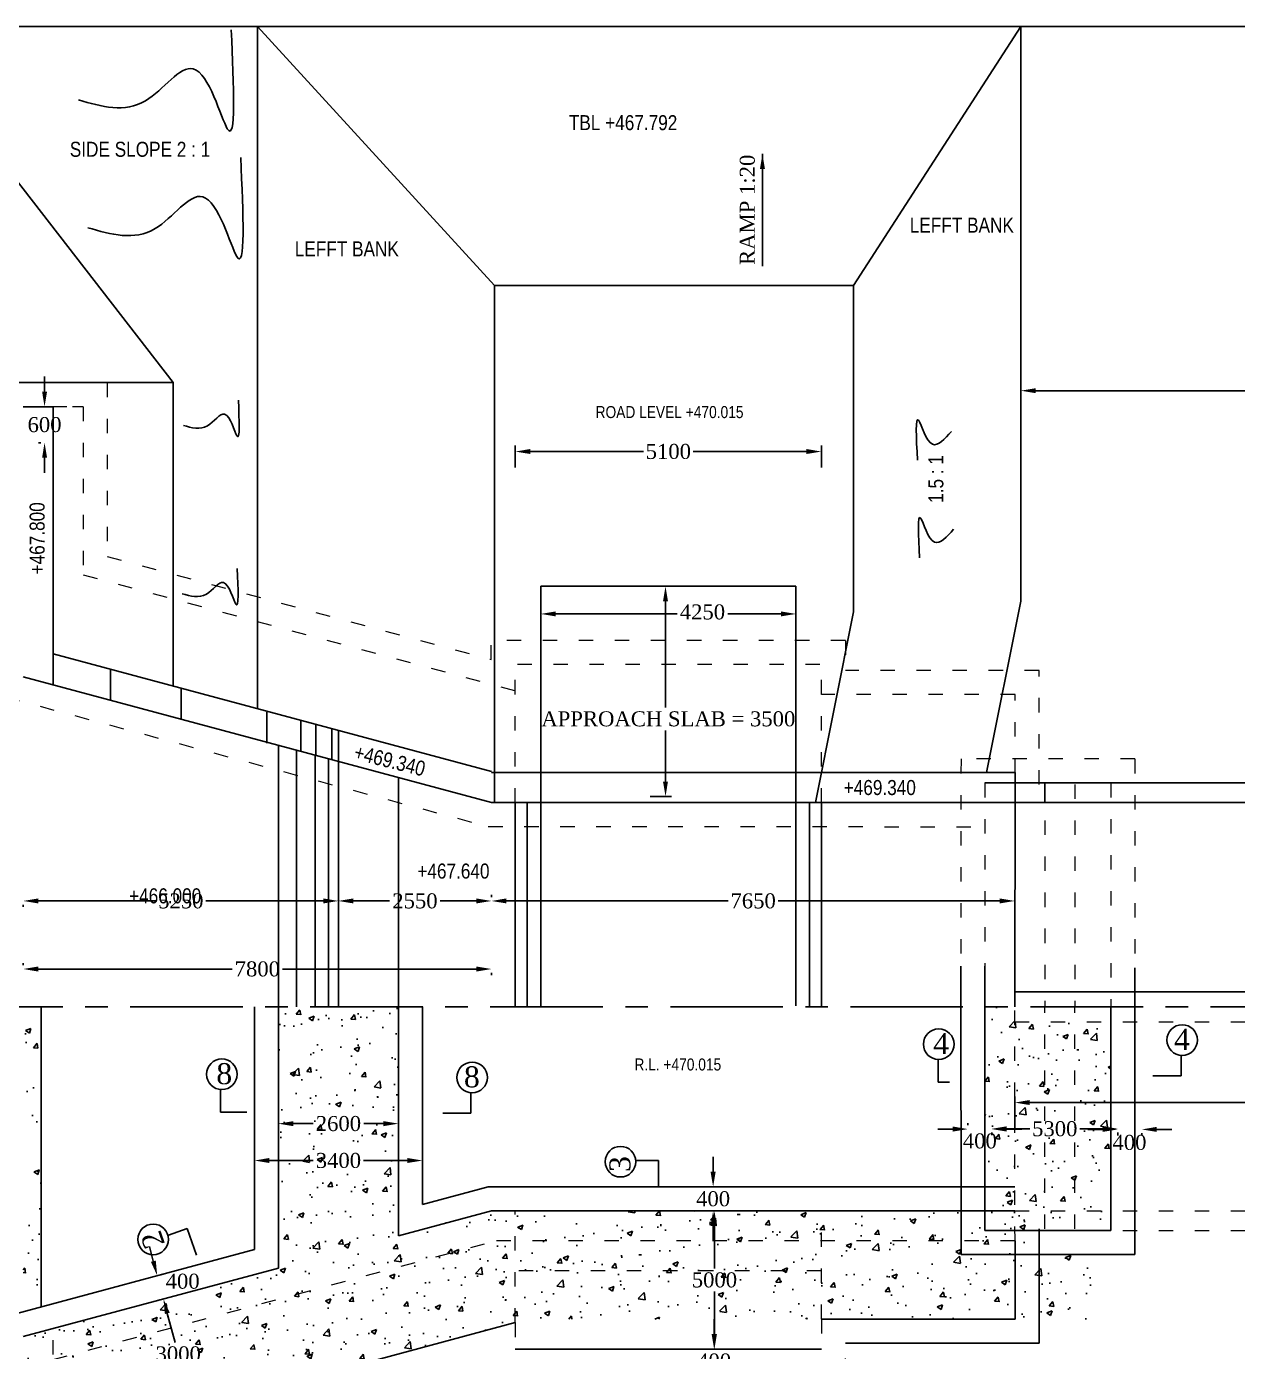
# Model space of a CAD drawing. Header units: millimetres. Extents: x 80 to 6605, y 46 to 2491.
# Drawn here: x 5582.8 to 5784.6, y 890.6 to 1111.2 of the extents above; entities that cross this region are included whole.
import ezdxf
from ezdxf.enums import TextEntityAlignment as Align

# ---------------------------------------------------------------- set-up
doc = ezdxf.new("R2010")
doc.units = ezdxf.units.MM
doc.linetypes.add('ACAD_ISO03W100', pattern=[30, 12, -18])
doc.linetypes.add('CENTER', pattern=[2, 1.25, -0.25, 0.25, -0.25])
doc.layers.add('TEXT_GENERAL', color=4, linetype='Continuous')
doc.styles.add('ABADI', font='')
doc.styles.add('ARIAL NARROW', font='ARIALN.TTF')
doc.styles.get("Standard").update_dxf_attribs({"font": 'times.ttf', "height": 2.5})
doc.styles.add('TNR_2.5', font='times.ttf', dxfattribs={"height": 2.5})
doc.styles.get('ABADI').set_extended_font_data('Abadi MT Condensed Light')
doc.dimstyles.new('ISO-25', dxfattribs={"dimtxt": 2.5, "dimasz": 2.5, "dimexe": 1.25, "dimexo": 0.625, "dimtad": 1, "dimlfac": 25, "dimtxsty": 'Standard', "dimcen": 2.5, "dimadec": 0, "dimazin": 0, "dimtfac": 1, "dimtmove": 0, "dimatfit": 3, "dimfxl": 1, "dimarcsym": 0})
doc.dimstyles.get("Standard").update_dxf_attribs({"dimtxt": 0.18, "dimasz": 0.18, "dimexe": 0.18, "dimexo": 0.0625, "dimgap": 0.09, "dimtad": 0, "dimtih": 1, "dimtoh": 1, "dimdec": 4, "dimzin": 0, "dimdsep": 46, "dimtxsty": 'Standard', "dimcen": 0.09, "dimadec": 0, "dimazin": 0, "dimtfac": 1, "dimtdec": 4, "dimtofl": 0, "dimtmove": 0, "dimatfit": 3, "dimfxl": 1, "dimtolj": 1, "dimtzin": 0, "dimarcsym": 0})
doc.dimstyles.new('STYLE_ESH', dxfattribs={"dimtxt": 2.5, "dimasz": 2.5, "dimexe": 1, "dimexo": 0.625, "dimtad": 0, "dimtih": 1, "dimtoh": 1, "dimdec": 0, "dimlfac": 100, "dimzin": 9, "dimdsep": 46, "dimtxsty": 'TNR_2.5', "dimcen": 2.5, "dimadec": 0, "dimazin": 2, "dimtfac": 1, "dimtdec": 0, "dimtofl": 0, "dimtmove": 2, "dimatfit": 3, "dimfxl": 1, "dimarcsym": 0})

# ---------------------------------------------------------------- blocks, each defined once
blk = doc.blocks.new('*D104')
at = {"color": 0, "lineweight": -2, "transparency": 16777216}
for p, q in [((5748.48, 1046.36), (5748.48, 1051.58)), ((5750.98, 1050.58), (5786.35, 1050.58)), ((5829.98, 1050.58), (5794.62, 1050.58)), ((5832.48, 1046.36), (5832.48, 1051.58))]:
    blk.add_line(p, q, dxfattribs=at)
at = {"color": 0, "transparency": 16777216}
for points in [[(5750.98, 1051), (5750.98, 1050.17), (5748.48, 1050.58)], [(5829.98, 1051), (5829.98, 1050.17), (5832.48, 1050.58)]]:
    blk.add_solid(points, dxfattribs=at)
at = {"layer": 'Defpoints', "color": 0, "transparency": 16777216}
for p in [(5748.48, 1050.58), (5748.48, 1045.73), (5832.48, 1045.73)]:
    blk.add_point(p, dxfattribs=at)
at = {"color": 0, "transparency": 16777216, "insert": (5790.48, 1050.58), "char_height": 2.5, "attachment_point": 5, "style": 'TNR_2.5'}
blk.add_mtext('8400', dxfattribs=at)
blk = doc.blocks.new('*D107')
at = {"color": 0, "lineweight": -2, "transparency": 16777216}
for p, q in [((5585.83, 1050.42), (5585.83, 1052.92)), ((5585.21, 1047.92), (5584.83, 1047.92)), ((5585.21, 1041.92), (5584.83, 1041.92)), ((5585.83, 1039.42), (5585.83, 1036.92))]:
    blk.add_line(p, q, dxfattribs=at)
at = {"color": 0, "transparency": 16777216}
for points in [[(5585.42, 1050.42), (5586.25, 1050.42), (5585.83, 1047.92)], [(5585.42, 1039.42), (5586.25, 1039.42), (5585.83, 1041.92)]]:
    blk.add_solid(points, dxfattribs=at)
at = {"layer": 'Defpoints', "color": 0, "transparency": 16777216}
for p in [(5585.83, 1047.92), (5585.83, 1041.92), (5585.83, 1041.92)]:
    blk.add_point(p, dxfattribs=at)
at = {"color": 0, "transparency": 16777216, "insert": (5585.83, 1044.92), "char_height": 2.5, "attachment_point": 5, "style": 'TNR_2.5'}
blk.add_mtext('600', dxfattribs=at)
blk = doc.blocks.new('*D163')
at = {"color": 0, "lineweight": -2, "transparency": 16777216}
for p, q in [((5660.29, 966.25), (5660.29, 966.62)), ((5747.48, 966.25), (5747.48, 966.62)), ((5662.79, 965.62), (5699.7, 965.62)), ((5744.98, 965.62), (5708.07, 965.62))]:
    blk.add_line(p, q, dxfattribs=at)
at = {"color": 0, "transparency": 16777216}
for points in [[(5662.79, 966.04), (5662.79, 965.21), (5660.29, 965.62)], [(5744.98, 966.04), (5744.98, 965.21), (5747.48, 965.62)]]:
    blk.add_solid(points, dxfattribs=at)
at = {"layer": 'Defpoints', "color": 0, "transparency": 16777216}
for p in [(5660.29, 965.62), (5747.48, 965.62), (5747.48, 965.62)]:
    blk.add_point(p, dxfattribs=at)
at = {"color": 0, "transparency": 16777216, "insert": (5703.89, 965.62), "char_height": 2.5, "attachment_point": 5, "style": 'TNR_2.5'}
blk.add_mtext('7650', dxfattribs=at)
blk = doc.blocks.new('*D164')
at = {"color": 0, "lineweight": -2, "transparency": 16777216}
for p, q in [((5747.48, 927.84), (5747.48, 933.05)), ((5749.98, 932.05), (5841.03, 932.05)), ((5879.98, 932.05), (5850.94, 932.05)), ((5882.48, 927.84), (5882.48, 933.05))]:
    blk.add_line(p, q, dxfattribs=at)
at = {"color": 0, "transparency": 16777216}
for points in [[(5749.98, 932.47), (5749.98, 931.64), (5747.48, 932.05)], [(5879.98, 932.47), (5879.98, 931.64), (5882.48, 932.05)]]:
    blk.add_solid(points, dxfattribs=at)
at = {"layer": 'Defpoints', "color": 0, "transparency": 16777216}
for p in [(5882.48, 932.05), (5747.48, 927.22), (5882.48, 927.22)]:
    blk.add_point(p, dxfattribs=at)
at = {"color": 0, "transparency": 16777216, "insert": (5845.98, 932.54), "char_height": 2.5, "attachment_point": 5, "style": 'TNR_2.5'}
blk.add_mtext('13500', dxfattribs=at)
blk = doc.blocks.new('*D167')
at = {"color": 0, "lineweight": -2, "transparency": 16777216}
for p, q in [((5762.13, 927.58), (5759.63, 927.58)), ((5764.63, 926.96), (5764.63, 926.58)), ((5768.63, 926.96), (5768.63, 926.58)), ((5771.13, 927.58), (5773.63, 927.58))]:
    blk.add_line(p, q, dxfattribs=at)
at = {"color": 0, "transparency": 16777216}
for points in [[(5762.13, 928), (5762.13, 927.17), (5764.63, 927.58)], [(5771.13, 928), (5771.13, 927.17), (5768.63, 927.58)]]:
    blk.add_solid(points, dxfattribs=at)
at = {"layer": 'Defpoints', "color": 0, "transparency": 16777216}
for p in [(5764.63, 927.58), (5768.63, 927.58), (5768.63, 927.58)]:
    blk.add_point(p, dxfattribs=at)
at = {"color": 0, "transparency": 16777216, "insert": (5766.59, 925.4), "char_height": 2.5, "attachment_point": 5, "style": 'TNR_2.5'}
blk.add_mtext('400', dxfattribs=at)
blk = doc.blocks.new('*D179')
at = {"color": 0, "lineweight": -2, "transparency": 16777216}
for p, q in [((5743.65, 927.05), (5743.65, 926.68)), ((5746.15, 927.68), (5749.98, 927.68)), ((5762.13, 927.69), (5758.3, 927.69)), ((5764.64, 927.07), (5764.64, 926.69))]:
    blk.add_line(p, q, dxfattribs=at)
at = {"color": 0, "transparency": 16777216}
for points in [[(5746.15, 928.1), (5746.15, 927.26), (5743.65, 927.68)], [(5762.13, 928.11), (5762.14, 927.27), (5764.63, 927.69)]]:
    blk.add_solid(points, dxfattribs=at)
at = {"layer": 'Defpoints', "color": 0, "transparency": 16777216}
for p in [(5743.65, 927.68), (5743.65, 927.68), (5764.63, 927.69)]:
    blk.add_point(p, dxfattribs=at)
at = {"color": 0, "transparency": 16777216, "insert": (5754.14, 927.68), "char_height": 2.5, "attachment_point": 5, "style": 'TNR_2.5'}
blk.add_mtext('5300', dxfattribs=at)
blk = doc.blocks.new('*D180')
at = {"color": 0, "lineweight": -2, "transparency": 16777216}
for p, q in [((5737.15, 927.64), (5734.65, 927.64)), ((5739.65, 928.27), (5739.65, 928.64)), ((5743.65, 927.02), (5743.65, 926.64)), ((5746.15, 927.64), (5748.65, 927.64))]:
    blk.add_line(p, q, dxfattribs=at)
at = {"color": 0, "transparency": 16777216}
for points in [[(5737.15, 928.06), (5737.15, 927.22), (5739.65, 927.64)], [(5746.15, 928.06), (5746.15, 927.22), (5743.65, 927.64)]]:
    blk.add_solid(points, dxfattribs=at)
at = {"layer": 'Defpoints', "color": 0, "transparency": 16777216}
for p in [(5739.65, 927.64), (5739.65, 927.64), (5743.65, 927.64)]:
    blk.add_point(p, dxfattribs=at)
at = {"color": 0, "transparency": 16777216, "insert": (5741.66, 925.65), "char_height": 2.5, "attachment_point": 5, "style": 'TNR_2.5'}
blk.add_mtext('400', dxfattribs=at)
blk = doc.blocks.new('*D208')
at = {"color": 0, "lineweight": -2, "transparency": 16777216}
for p, q in [((5634.79, 966.25), (5634.79, 966.62)), ((5660.29, 966.25), (5660.29, 966.62)), ((5637.29, 965.62), (5643.32, 965.62)), ((5657.79, 965.62), (5651.75, 965.62))]:
    blk.add_line(p, q, dxfattribs=at)
at = {"color": 0, "transparency": 16777216}
for points in [[(5637.29, 966.04), (5637.29, 965.21), (5634.79, 965.62)], [(5657.79, 966.04), (5657.79, 965.21), (5660.29, 965.62)]]:
    blk.add_solid(points, dxfattribs=at)
at = {"layer": 'Defpoints', "color": 0, "transparency": 16777216}
for p in [(5634.79, 965.62), (5634.79, 965.62), (5660.29, 965.62)]:
    blk.add_point(p, dxfattribs=at)
at = {"color": 0, "transparency": 16777216, "insert": (5647.54, 965.62), "char_height": 2.5, "attachment_point": 5, "style": 'TNR_2.5'}
blk.add_mtext('2550', dxfattribs=at)
blk = doc.blocks.new('*D209')
at = {"color": 0, "lineweight": -2, "transparency": 16777216}
for p, q in [((5582.28, 965), (5582.28, 964.62)), ((5584.78, 965.62), (5604.37, 965.62)), ((5632.29, 965.62), (5612.7, 965.62)), ((5634.79, 965), (5634.79, 964.62))]:
    blk.add_line(p, q, dxfattribs=at)
at = {"color": 0, "transparency": 16777216}
for points in [[(5584.78, 966.04), (5584.78, 965.21), (5582.28, 965.62)], [(5632.29, 966.04), (5632.29, 965.21), (5634.79, 965.62)]]:
    blk.add_solid(points, dxfattribs=at)
at = {"layer": 'Defpoints', "color": 0, "transparency": 16777216}
for p in [(5582.28, 965.62), (5582.28, 965.62), (5634.79, 965.62)]:
    blk.add_point(p, dxfattribs=at)
at = {"color": 0, "transparency": 16777216, "insert": (5608.53, 965.62), "char_height": 2.5, "attachment_point": 5, "style": 'TNR_2.5'}
blk.add_mtext('5250', dxfattribs=at)
blk = doc.blocks.new('*D217')
at = {"color": 0, "lineweight": -2, "transparency": 16777216}
for p, q in [((5644.79, 929.17), (5644.79, 929.54)), ((5624.79, 927.92), (5624.79, 927.54)), ((5627.29, 928.54), (5630.57, 928.54)), ((5642.29, 928.54), (5639, 928.54))]:
    blk.add_line(p, q, dxfattribs=at)
at = {"color": 0, "transparency": 16777216}
for points in [[(5627.29, 928.96), (5627.29, 928.12), (5624.79, 928.54)], [(5642.29, 928.96), (5642.29, 928.12), (5644.79, 928.54)]]:
    blk.add_solid(points, dxfattribs=at)
at = {"layer": 'Defpoints', "color": 0, "transparency": 16777216}
for p in [(5624.79, 928.54), (5644.79, 928.54), (5644.79, 928.54)]:
    blk.add_point(p, dxfattribs=at)
at = {"color": 0, "transparency": 16777216, "insert": (5634.79, 928.54), "char_height": 2.5, "attachment_point": 5, "style": 'TNR_2.5'}
blk.add_mtext('2600', dxfattribs=at)
blk = doc.blocks.new('*D218')
at = {"color": 0, "lineweight": -2, "transparency": 16777216}
for p, q in [((5620.79, 921.22), (5620.79, 923.4)), ((5623.29, 922.4), (5630.61, 922.4)), ((5646.29, 922.4), (5638.96, 922.4)), ((5648.79, 921.22), (5648.79, 923.4))]:
    blk.add_line(p, q, dxfattribs=at)
at = {"color": 0, "transparency": 16777216}
for points in [[(5623.29, 922.82), (5623.29, 921.99), (5620.79, 922.4)], [(5646.29, 922.82), (5646.29, 921.99), (5648.79, 922.4)]]:
    blk.add_solid(points, dxfattribs=at)
at = {"layer": 'Defpoints', "color": 0, "transparency": 16777216}
for p in [(5648.79, 922.4), (5620.79, 920.59), (5648.79, 920.59)]:
    blk.add_point(p, dxfattribs=at)
at = {"color": 0, "transparency": 16777216, "insert": (5634.79, 922.4), "char_height": 2.5, "attachment_point": 5, "style": 'TNR_2.5'}
blk.add_mtext('3400', dxfattribs=at)
blk = doc.blocks.new('*D219')
at = {"layer": 'Defpoints', "color": 0, "transparency": 16777216}
for p in [(5582.28, 954.29), (5582.28, 954.29), (5660.29, 954.29)]:
    blk.add_point(p, dxfattribs=at)
at = {"layer": 'TEXT_GENERAL', "color": 0, "lineweight": -2, "transparency": 16777216}
for p, q in [((5582.28, 954.91), (5582.28, 955.29)), ((5584.78, 954.29), (5617.1, 954.29)), ((5657.79, 954.29), (5625.47, 954.29)), ((5660.29, 953.66), (5660.29, 953.29))]:
    blk.add_line(p, q, dxfattribs=at)
at = {"layer": 'TEXT_GENERAL', "color": 0, "transparency": 16777216}
for points in [[(5584.78, 954.7), (5584.78, 953.87), (5582.28, 954.29)], [(5657.79, 954.7), (5657.79, 953.87), (5660.29, 954.29)]]:
    blk.add_solid(points, dxfattribs=at)
at = {"layer": 'TEXT_GENERAL', "color": 0, "lineweight": 5, "transparency": 16777216, "insert": (5621.28, 954.29), "char_height": 2.5, "attachment_point": 5, "style": 'TNR_2.5'}
blk.add_mtext('7800', dxfattribs=at)
blk = doc.blocks.new('*D221')
at = {"color": 0, "lineweight": -2, "transparency": 16777216}
for p, q in [((5603.95, 905.64), (5603.31, 908.06)), ((5605.2, 903.39), (5605.57, 903.49)), ((5606.24, 899.53), (5606.6, 899.62)), ((5606.28, 896.95), (5606.93, 894.53))]:
    blk.add_line(p, q, dxfattribs=at)
at = {"color": 0, "transparency": 16777216}
for points in [[(5604.36, 905.75), (5603.55, 905.53), (5604.6, 903.23)], [(5606.69, 897.06), (5605.88, 896.84), (5605.64, 899.36)]]:
    blk.add_solid(points, dxfattribs=at)
at = {"layer": 'Defpoints', "color": 0, "transparency": 16777216}
for p in [(5604.6, 903.23), (5605.64, 899.36), (5605.64, 899.36)]:
    blk.add_point(p, dxfattribs=at)
at = {"color": 0, "transparency": 16777216, "insert": (5608.84, 902.29), "char_height": 2.5, "attachment_point": 5, "style": 'TNR_2.5'}
blk.add_mtext('400', dxfattribs=at)
blk = doc.blocks.new('*D222')
at = {"color": 0, "lineweight": -2, "transparency": 16777216}
for p, q in [((5605.03, 899.2), (5604.67, 899.11)), ((5606.28, 896.95), (5607.59, 892.08)), ((5609.91, 883.43), (5608.6, 888.29)), ((5611.16, 881.17), (5611.52, 881.27))]:
    blk.add_line(p, q, dxfattribs=at)
at = {"color": 0, "transparency": 16777216}
for points in [[(5606.69, 897.06), (5605.88, 896.84), (5605.64, 899.36)], [(5610.31, 883.53), (5609.51, 883.32), (5610.55, 881.01)]]:
    blk.add_solid(points, dxfattribs=at)
at = {"layer": 'Defpoints', "color": 0, "transparency": 16777216}
for p in [(5605.64, 899.36), (5610.55, 881.01), (5610.55, 881.01)]:
    blk.add_point(p, dxfattribs=at)
at = {"color": 0, "transparency": 16777216, "insert": (5608.1, 890.19), "char_height": 2.5, "attachment_point": 5, "style": 'TNR_2.5'}
blk.add_mtext('3000', dxfattribs=at)
blk = doc.blocks.new('*D224')
at = {"color": 0, "lineweight": -2, "transparency": 16777216}
for p, q in [((5697.22, 920.52), (5697.22, 923.02)), ((5696.6, 918.02), (5696.22, 918.02)), ((5696.6, 914.01), (5696.22, 914.01)), ((5697.22, 911.51), (5697.22, 909.01))]:
    blk.add_line(p, q, dxfattribs=at)
at = {"color": 0, "transparency": 16777216}
for points in [[(5696.8, 920.52), (5697.64, 920.52), (5697.22, 918.02)], [(5696.8, 911.51), (5697.64, 911.51), (5697.22, 914.01)]]:
    blk.add_solid(points, dxfattribs=at)
at = {"layer": 'Defpoints', "color": 0, "transparency": 16777216}
for p in [(5697.22, 918.02), (5697.22, 914.01), (5697.22, 914.01)]:
    blk.add_point(p, dxfattribs=at)
at = {"color": 0, "transparency": 16777216, "insert": (5697.22, 916.02), "char_height": 2.5, "attachment_point": 5, "style": 'TNR_2.5'}
blk.add_mtext('400', dxfattribs=at)
blk = doc.blocks.new('*D225')
at = {"color": 0, "lineweight": -2, "transparency": 16777216}
for p, q in [((5697.85, 914.01), (5698.44, 914.01)), ((5697.44, 911.51), (5697.44, 904.41)), ((5697.44, 893.51), (5697.44, 900.62)), ((5697.9, 891.01), (5698.44, 891.01))]:
    blk.add_line(p, q, dxfattribs=at)
at = {"color": 0, "transparency": 16777216}
for points in [[(5697.02, 911.51), (5697.86, 911.51), (5697.44, 914.01)], [(5697.02, 893.51), (5697.86, 893.51), (5697.44, 891.01)]]:
    blk.add_solid(points, dxfattribs=at)
at = {"layer": 'Defpoints', "color": 0, "transparency": 16777216}
for p in [(5697.22, 914.01), (5697.27, 891.01), (5697.44, 891.01)]:
    blk.add_point(p, dxfattribs=at)
at = {"color": 0, "transparency": 16777216, "insert": (5697.44, 902.51), "char_height": 2.5, "attachment_point": 5, "style": 'TNR_2.5'}
blk.add_mtext('5000', dxfattribs=at)
blk = doc.blocks.new('*D226')
at = {"color": 0, "lineweight": -2, "transparency": 16777216}
for p, q in [((5697.39, 893.51), (5697.39, 896.01)), ((5696.81, 891.01), (5696.39, 891.01)), ((5696.81, 887.01), (5696.39, 887.01)), ((5697.39, 884.51), (5697.39, 882.01))]:
    blk.add_line(p, q, dxfattribs=at)
at = {"color": 0, "transparency": 16777216}
for points in [[(5696.97, 893.51), (5697.8, 893.51), (5697.39, 891.01)], [(5696.97, 884.51), (5697.8, 884.51), (5697.39, 887.01)]]:
    blk.add_solid(points, dxfattribs=at)
at = {"layer": 'Defpoints', "color": 0, "transparency": 16777216}
for p in [(5697.44, 891.01), (5697.39, 887.01), (5697.44, 887.01)]:
    blk.add_point(p, dxfattribs=at)
at = {"color": 0, "transparency": 16777216, "insert": (5697.39, 889.01), "char_height": 2.5, "attachment_point": 5, "style": 'TNR_2.5'}
blk.add_mtext('400', dxfattribs=at)
blk = doc.blocks.new('*D243')
at = {"color": 0, "lineweight": -2, "transparency": 16777216}
for p, q in [((5686.75, 1018.01), (5690.29, 1018.01)), ((5689.29, 1015.51), (5689.29, 997.83)), ((5689.29, 985.51), (5689.29, 994.02)), ((5686.75, 983.01), (5690.29, 983.01))]:
    blk.add_line(p, q, dxfattribs=at)
at = {"color": 0, "transparency": 16777216}
for points in [[(5688.87, 1015.51), (5689.7, 1015.51), (5689.29, 1018.01)], [(5688.87, 985.51), (5689.7, 985.51), (5689.29, 983.01)]]:
    blk.add_solid(points, dxfattribs=at)
at = {"layer": 'Defpoints', "color": 0, "transparency": 16777216}
for p in [(5686.12, 1018.01), (5689.29, 1018.01), (5686.12, 983.01)]:
    blk.add_point(p, dxfattribs=at)
at = {"color": 0, "transparency": 16777216, "insert": (5689.76, 995.93), "char_height": 2.5, "attachment_point": 5, "style": 'TNR_2.5'}
blk.add_mtext('APPROACH SLAB = 3500', dxfattribs=at)
blk = doc.blocks.new('*D244')
at = {"color": 0, "lineweight": -2, "transparency": 16777216}
for p, q in [((5668.51, 1009.04), (5668.51, 1014.41)), ((5671.01, 1013.41), (5691.22, 1013.41)), ((5708.51, 1013.41), (5699.66, 1013.41)), ((5711.01, 1009.04), (5711.01, 1014.41))]:
    blk.add_line(p, q, dxfattribs=at)
at = {"color": 0, "transparency": 16777216}
for points in [[(5671.01, 1013.83), (5671.01, 1013), (5668.51, 1013.41)], [(5708.51, 1013.83), (5708.51, 1013), (5711.01, 1013.41)]]:
    blk.add_solid(points, dxfattribs=at)
at = {"layer": 'Defpoints', "color": 0, "transparency": 16777216}
for p in [(5711.01, 1013.41), (5668.51, 1008.41), (5711.01, 1008.41)]:
    blk.add_point(p, dxfattribs=at)
at = {"color": 0, "transparency": 16777216, "insert": (5695.44, 1013.73), "char_height": 2.5, "attachment_point": 5, "style": 'TNR_2.5'}
blk.add_mtext('4250', dxfattribs=at)
blk = doc.blocks.new('*D249')
at = {"color": 0, "lineweight": -2, "transparency": 16777216}
for p, q in [((5664.26, 1037.79), (5664.26, 1041.45)), ((5715.26, 1037.79), (5715.26, 1041.45)), ((5666.76, 1040.45), (5685.6, 1040.45)), ((5712.76, 1040.45), (5693.92, 1040.45))]:
    blk.add_line(p, q, dxfattribs=at)
at = {"color": 0, "transparency": 16777216}
for points in [[(5666.76, 1040.87), (5666.76, 1040.04), (5664.26, 1040.45)], [(5712.76, 1040.87), (5712.76, 1040.04), (5715.26, 1040.45)]]:
    blk.add_solid(points, dxfattribs=at)
at = {"layer": 'Defpoints', "color": 0, "transparency": 16777216}
for p in [(5715.26, 1040.45), (5664.26, 1037.16), (5715.26, 1037.16)]:
    blk.add_point(p, dxfattribs=at)
at = {"color": 0, "transparency": 16777216, "insert": (5689.76, 1040.45), "char_height": 2.5, "attachment_point": 5, "style": 'TNR_2.5'}
blk.add_mtext('5100', dxfattribs=at)

msp = doc.modelspace()

# ---------------------------------------------------------------- hatches: boundary and pattern name
h = msp.add_hatch()
h.set_pattern_fill('AR-CONC', color=0, scale=0.05, style=0)
h.set_pattern_definition([(50, (12.801, 0.0005), (9.109233, -0.796954), [0.9525, -10.4775]), (355, (12.801, 0.0005), (-1.762141, 9.552832), [0.762, -8.382]), (100.451, (13.56, -0.066), (7.347125, 8.755834), [0.8095, -8.9045]), (46.1842, (12.801, 2.54), (13.553952, -2.102116), [1.42875, -15.71625]), (96.6356, (13.93, 2.365), (11.870212, 12.371278), [1.21425, -13.35675]), (351.184, (12.801, 2.54), (11.87023, 12.371256), [1.143, -12.573]), (21, (14.071, 1.9055), (7.580744, -5.113276), [0.9525, -10.4775]), (326, (14.071, 1.9055), (3.090101, 9.209398), [0.762, -8.382]), (71.4514, (14.703, 1.479), (10.670825, 4.096143), [0.8095, -8.9045]), (37.5, (12.801, 0.0005), (0.1544302, 4.227752), [0, -8.2804, 0, -8.509, 0, -8.41375]), (7.5, (12.801, 0.0005), (3.340983, 5.0090287), [0, -4.8514, 0, -8.0899, 0, -3.20675]), (327.5, (9.969, 0.0005), (6.7795298, -0.2864372), [0, -3.175, 0, -9.906, 0, -13.1445]), (317.5, (8.699, 0.0005), (7.406459, 1.2713246), [0, -4.1275, 0, -6.5786, 0, -9.3345])])
h.paths.add_polyline_path([(5666.51864, 896.01264), (5760.31978, 896.01264), (5760.31978, 906.76264), (5751.32145, 906.76264), (5751.31605, 914.01264), (5660.28564, 914.01264), (5587.28305, 894.44493), (5587.28305, 848.10473), (5592.28305, 848.10473), (5592.28305, 876.11444)])
h.paths.add_polyline_path([(5587.28305, 894.44493), (5582.28305, 893.10473), (5582.28305, 848.10473), (5587.28305, 848.10473)])
h.paths.add_polyline_path([(5644.78564, 913.9992), (5644.78564, 948.01264), (5624.78564, 948.01264), (5624.78564, 908.63837)])
h.paths.add_polyline_path([(5644.78564, 909.858), (5644.78564, 913.9992), (5624.78564, 908.63837), (5624.78564, 904.49717)], flags=17)
h.paths.add_polyline_path([(5582.28305, 897.24593), (5585.28305, 898.05005), (5585.28305, 948.01264), (5582.28305, 948.01264)])
h.paths.add_polyline_path([(5583.24872, 857.82725), (5591.31739, 857.82725), (5591.31739, 854.03399), (5583.24872, 854.03399)], flags=9)
h.paths.add_polyline_path([(5604.06102, 892.08837), (5612.12969, 892.08837), (5612.12969, 888.2879), (5604.06102, 888.2879)], flags=24)
h.paths.add_polyline_path([(5693.18707, 906.91287), (5701.25575, 906.91287), (5701.25575, 903.1124), (5693.18707, 903.1124)], flags=24)
h.paths.add_polyline_path([(5630.57467, 930.4381), (5638.99662, 930.4381), (5638.99662, 926.64484), (5630.57467, 926.64484)], flags=24)
h.paths.add_polyline_path([(5630.57467, 924.30118), (5638.99662, 924.30118), (5638.99662, 920.50792), (5630.57467, 920.50792)], flags=24)
h = msp.add_hatch()
h.set_pattern_fill('AR-CONC', color=0, scale=0.05, style=0)
h.set_pattern_definition([(50, (0, 0), (9.109233, -0.796954), [0.9525, -10.4775]), (355, (0, 0), (-1.762141, 9.552832), [0.762, -8.382]), (100.451, (0.759, -0.066), (7.347125, 8.755834), [0.8095, -8.9045]), (46.1842, (0, 2.54), (13.553952, -2.102116), [1.42875, -15.71625]), (96.6356, (1.13, 2.365), (11.870212, 12.371278), [1.21425, -13.35675]), (351.184, (0, 2.54), (11.87023, 12.371256), [1.143, -12.573]), (21, (1.27, 1.905), (7.580744, -5.113276), [0.9525, -10.4775]), (326, (1.27, 1.905), (3.090101, 9.209398), [0.762, -8.382]), (71.4514, (1.902, 1.479), (10.670825, 4.096143), [0.8095, -8.9045]), (37.5, (0, 0), (0.1544302, 4.227752), [0, -8.2804, 0, -8.509, 0, -8.41375]), (7.5, (0, 0), (3.340983, 5.0090287), [0, -4.8514, 0, -8.0899, 0, -3.20675]), (327.5, (-2.832, 0), (6.7795298, -0.2864372), [0, -3.175, 0, -9.906, 0, -13.1445]), (317.5, (-4.102, 0), (7.406459, 1.2713246), [0, -4.1275, 0, -6.5786, 0, -9.3345])])
h.paths.add_polyline_path([(5752.48459, 914.01216), (5757.48459, 914.01216), (5757.48459, 945.51216), (5752.48459, 945.51216)])
h.paths.add_polyline_path([(5747.51499, 914.01216), (5752.48459, 914.01216), (5752.48459, 945.51216), (5747.49149, 945.51216)])
h.paths.add_polyline_path([(5757.48459, 914.01216), (5763.48459, 914.01216), (5763.48459, 945.51216), (5757.48459, 945.51216)])
h.paths.add_polyline_path([(5747.48962, 948.01233), (5742.48962, 948.01233), (5742.51198, 918.04145), (5747.51198, 918.0432)])
h.paths.add_polyline_path([(5763.48459, 910.76216), (5763.48459, 914.01216), (5747.51499, 914.01216), (5747.51741, 910.76216)])
h.paths.add_polyline_path([(5747.51741, 910.76216), (5747.51499, 914.01216), (5742.51499, 914.01219), (5742.51741, 910.76216)])
h.paths.add_polyline_path([(5747.51499, 914.01216), (5747.51198, 918.0432), (5742.51198, 918.04145), (5742.51499, 914.01219)])
h.paths.add_polyline_path([(5749.93068, 929.58121), (5758.35264, 929.58121), (5758.35264, 925.78795), (5749.93068, 925.78795)], flags=9)
h.paths.add_polyline_path([(5738.36403, 927.5503), (5744.9619, 927.5503), (5744.9619, 923.75704), (5738.36403, 923.75704)], flags=9)

# ---------------------------------------------------------------- linework, layer by layer
for p, q in [((5485.7346, 1111.22308), (5896.55924, 1111.22261)), ((5748.48459, 1111.22261), (5748.48459, 1015.55725)), ((5607.28564, 1051.92055), (5577.04564, 1090.92055)), ((5607.28564, 1051.92055), (5485.7346, 1051.92055)), ((5587.28305, 1047.92055), (5582.28305, 1047.92055)), ((5587.28305, 1047.92055), (5587.28305, 1001.58034)), ((5748.48459, 1015.55725), (5742.77557, 987.01216)), ((5587.28305, 1006.75684), (5660.28564, 987.18914)), ((5596.84366, 998.9931), (5596.84366, 1004.1696)), ((5582.28305, 1002.92055), (5660.28564, 982.01264)), ((5608.60033, 995.78929), (5608.60033, 1000.96579)), ((5622.85084, 991.87351), (5622.85084, 997.05001)), ((5628.55104, 990.44959), (5628.55104, 995.62609)), ((5631.04489, 989.73764), (5631.04489, 994.91414)), ((5633.71685, 989.13417), (5633.71685, 994.31067)), ((5634.78564, 988.84769), (5634.78564, 994.02419)), ((5624.78564, 991.5281), (5624.78564, 904.49717)), ((5627.83228, 990.71148), (5627.83228, 948.01264)), ((5630.89994, 989.88922), (5630.89994, 948.01264)), ((5633.14956, 989.28623), (5633.14956, 948.01264)), ((5634.78564, 988.84769), (5634.78564, 948.01264)), ((5747.51872, 987.01587), (5660.28564, 987.01264)), ((5747.51872, 987.01587), (5747.48962, 948.01216)), ((5644.78564, 986.16728), (5644.78564, 909.858)), ((5747.48459, 985.26216), (5890.91094, 985.26216)), ((5752.48459, 982.01216), (5752.48459, 985.26216)), ((5660.28564, 982.01264), (5718.712, 982.01264)), ((5765.91094, 982.01216), (5718.712, 982.01264)), ((5765.91094, 982.01216), (5890.91094, 982.01216)), ((5738.5204, 906.76216), (5738.48459, 954.75918)), ((5742.51741, 910.76216), (5742.48459, 954.76216)), ((5767.48459, 906.76216), (5767.48459, 954.51216)), ((5747.49149, 950.51216), (5890.91094, 950.51216)), ((5585.28305, 948.01264), (5585.28305, 898.05005)), ((5620.78564, 948.01264), (5620.78564, 907.56621)), ((5648.78564, 948.01264), (5648.78564, 915.07136)), ((5763.48459, 910.76216), (5763.48459, 948.01216)), ((5734.72781, 939.23415), (5734.72781, 935.43954)), ((5615.14383, 934.22201), (5615.14383, 930.4274)), ((5615.14383, 930.4274), (5619.55428, 930.4274)), ((5684.32878, 922.43286), (5688.12339, 922.43286)), ((5688.12339, 922.43286), (5688.12339, 918.02241)), ((5648.78564, 915.07136), (5659.75829, 918.01248)), ((5648.78564, 915.07136), (5659.75829, 918.01248)), ((5659.75829, 918.01248), (5747.51198, 918.0432)), ((5644.78564, 909.858), (5660.28564, 914.01264)), ((5660.28564, 914.01264), (5747.48459, 914.01216)), ((5763.48459, 910.76216), (5742.51741, 910.76216)), ((5747.51872, 909.00846), (5747.51872, 896.01216)), ((5751.51872, 911.00846), (5751.51872, 892.01216)), ((5578.28305, 896.17376), (5620.78564, 907.56621)), ((5767.48459, 906.76216), (5738.5204, 906.76216)), ((5582.28305, 893.10473), (5624.78564, 904.49717)), ((5747.51872, 896.01216), (5715.25829, 896.01235)), ((5592.28305, 876.11444), (5664.25829, 895.40677)), ((5751.51872, 892.01216), (5719.25829, 892.01234)), ((5715.25829, 891.0121), (5664.25829, 891.0121))]:
    msp.add_line(p, q)
at = {"color": 0}
for p, q in [((5748.48459, 1111.22261), (5621.28564, 1111.22308)), ((5621.28564, 1111.22308), (5621.28564, 997.64274)), ((5660.79759, 1068.08201), (5621.28564, 1111.22308)), ((5720.60724, 1068.08201), (5748.48459, 1111.22261)), ((5720.60724, 1068.08201), (5660.79759, 1068.08201)), ((5660.79759, 981.90326), (5660.79759, 1068.08201)), ((5720.60724, 1068.08201), (5720.60724, 1013.75985)), ((5720.60724, 1068.08201), (5720.60724, 1013.75985)), ((5720.60724, 1068.08201), (5720.60724, 1013.75985)), ((5607.28564, 1051.92055), (5607.28564, 1001.39532)), ((5668.50829, 1018.01279), (5668.50829, 948.01264)), ((5668.50829, 1018.01279), (5711.00829, 1018.01279)), ((5711.00829, 1018.01279), (5711.00829, 948.14776)), ((5720.60724, 1013.75985), (5714.25776, 982.01247)), ((5747.48459, 985.26216), (5742.51741, 985.26216)), ((5664.25829, 948.01264), (5664.25829, 982.01264)), ((5666.25829, 982.01264), (5666.25829, 948.01264)), ((5713.25829, 982.01264), (5713.25829, 948.14776)), ((5715.25829, 948.14776), (5715.25829, 982.01264)), ((5664.25829, 972.01279), (5664.25953, 963.01341)), ((5715.25829, 972.01279), (5715.27196, 963.0204)), ((5734.72781, 935.43954), (5736.62798, 935.43954))]:
    msp.add_line(p, q, dxfattribs=at)
at = {"linetype": 'CENTER', "ltscale": 15}
msp.add_line((5480.10026, 948.01264), (5890.91094, 948.01216), dxfattribs=at)
for centre in [(5734.80869, 941.77383), (5775.37163, 942.46353), (5615.3675, 936.76169), (5657.06623, 936.23208), (5681.7891, 922.2092), (5603.91847, 909.27064)]:
    msp.add_circle(centre, 2.54951)
for points in [[(5591.48773, 1098.99965), (5602.66148, 1098.85037), (5610.60133, 1104.1576), (5616.2732, 1094.21074), (5616.9409, 1110.68632)], [(5593.06612, 1077.71899), (5604.23987, 1077.56971), (5612.17971, 1082.87694), (5617.85158, 1072.93008), (5618.51928, 1089.40566)], [(5608.95616, 1044.80121), (5612.97871, 1044.74747), (5615.83705, 1046.65808), (5617.87893, 1043.0772), (5618.1193, 1049.00841)], [(5608.76667, 1016.78014), (5612.78922, 1016.7264), (5615.64757, 1018.63701), (5617.68944, 1015.05613), (5617.92981, 1020.98734)]]:
    msp.add_spline(points, degree=3)
at = {"color": 0}
for points in [[(5736.93752, 1043.81016), (5733.77815, 1041.66269), (5731.4786, 1045.62372), (5731.26266, 1039.03161)], [(5737.27725, 1027.51506), (5734.11788, 1025.36759), (5731.81833, 1029.32862), (5731.60239, 1022.73651)]]:
    msp.add_spline(points, degree=3, dxfattribs=at)
at = {"layer": 'TEXT_GENERAL', "color": 0, "linetype": 'ACAD_ISO03W100', "lineweight": 5, "ltscale": 0.2}
for p, q in [((5596.28305, 1051.92055), (5596.28305, 1022.97987)), ((5589.54178, 1047.92055), (5587.28305, 1047.92055)), ((5592.28305, 1047.92055), (5590.51109, 1047.92055)), ((5592.28305, 1047.92055), (5592.28305, 1019.91084)), ((5596.28305, 1022.97987), (5660.25829, 1005.83187)), ((5592.28305, 1019.91084), (5664.25829, 1000.6185)), ((5719.25829, 1009.01279), (5660.25829, 1009.01279)), ((5660.25829, 1005.83187), (5660.25829, 1009.01279)), ((5719.25829, 1009.01279), (5719.25829, 1004.01264)), ((5715.00829, 1005.01279), (5664.25829, 1005.01279)), ((5664.25829, 982.01264), (5664.25829, 1005.01279)), ((5715.25829, 982.01264), (5715.25829, 1005.01279)), ((5751.51872, 1004.01216), (5719.25829, 1004.01264)), ((5751.51872, 985.01587), (5751.51872, 1004.01216)), ((5579.28564, 999.58278), (5659.75829, 978.01279)), ((5747.51872, 1000.01216), (5715.25829, 1000.01264)), ((5747.51872, 987.01587), (5747.51872, 1000.01216)), ((5738.5204, 989.26216), (5738.48459, 941.26515)), ((5767.48459, 989.26216), (5738.5204, 989.26216)), ((5767.48459, 989.26216), (5767.48459, 941.51216)), ((5767.48459, 989.26216), (5767.48459, 941.51216)), ((5747.51872, 987.01216), (5664.78564, 987.01264)), ((5742.51741, 985.26216), (5742.48459, 941.26216)), ((5752.48459, 985.26216), (5747.48459, 985.26216)), ((5752.48459, 985.01216), (5752.48459, 948.01216)), ((5757.48459, 985.01216), (5757.48459, 948.01216)), ((5763.48459, 985.26216), (5763.48459, 948.01216)), ((5659.75829, 978.01279), (5742.51198, 977.98486)), ((5747.51872, 909.00846), (5747.48962, 948.01216)), ((5752.48459, 911.01216), (5752.48459, 948.01216)), ((5757.48459, 911.01216), (5757.48459, 948.01216)), ((5747.49101, 945.51216), (5890.91094, 945.51216)), ((5664.25829, 895.40677), (5664.2584, 914.01261)), ((5715.25829, 896.01235), (5715.25839, 914.01234)), ((5747.48459, 914.01216), (5890.91094, 914.01216)), ((5747.51872, 909.00846), (5660.28564, 909.01264)), ((5747.51872, 909.01216), (5664.78564, 909.01264)), ((5747.48459, 910.76216), (5890.91094, 910.76216)), ((5587.28305, 889.26843), (5660.28564, 908.83614)), ((5715.25829, 904.01), (5664.25829, 904.01245)), ((5715.25829, 896.01235), (5715.25829, 891.0121)), ((5587.28305, 848.10473), (5587.28305, 894.44493)), ((5664.25829, 895.40677), (5664.25829, 891.0121)), ((5719.25829, 887.0121), (5719.25829, 892.01234))]:
    msp.add_line(p, q, dxfattribs=at)

# ---------------------------------------------------------------- texts
at = {"color": 0, "ltscale": 0.5, "style": 'ABADI'}
for s, p in [('ROAD LEVEL +470.015', (5677.63788, 1046.02637)), ('R.L. +470.015', (5684.1097, 937.3923))]:
    msp.add_text(s, height=2, dxfattribs=at).set_placement(p)
at = {"color": 0, "insert": (5704.21271, 1071.52022), "char_height": 2.5, "width": 200, "attachment_point": 7, "rotation": 90}
msp.add_mtext('RAMP 1:20', dxfattribs=at)
at = {"char_height": 3.5, "width": 4.365, "attachment_point": 1}
for s, insert in [('4', (5774.00668, 944.31659)), ('4', (5733.88678, 943.62688)), ('8', (5614.44559, 938.61475)), ('8', (5655.70128, 938.08513))]:
    msp.add_mtext(s, dxfattribs=dict(at, insert=insert))
at = {"char_height": 3.5, "width": 4.365}
for s, insert, attachment_point, rotation in [('3', (5679.93605, 923.13111), 3, 90), ('2', (5602.62682, 907.36576), 1, 109.4845395)]:
    msp.add_mtext(s, dxfattribs=dict(at, insert=insert, attachment_point=attachment_point, rotation=rotation))
at = {"layer": 'TEXT_GENERAL', "color": 0, "lineweight": 5, "style": 'ARIAL NARROW'}
for s, p in [('TBL +467.792', (5682.2213, 1095.21332)), ('LEFFT BANK', (5738.66099, 1078.1464)), ('LEFFT BANK', (5636.19025, 1074.1923)), ('+469.340', (5724.99028, 984.50792)), ('+467.640', (5653.95312, 970.60164)), ('+466.000', (5605.92319, 966.47439))]:
    msp.add_text(s, height=2.5, dxfattribs=at).set_placement(p, align=Align.MIDDLE)
msp.add_text('SIDE SLOPE 2 : 1', height=2.5, dxfattribs=at).set_placement((5613.43576, 1088.77706), align=Align.BOTTOM_RIGHT)
for s, rotation, p in [('1.5 : 1', 90, (5734.35252, 1035.88878)), ('+467.800', 90, (5584.59005, 1025.9978)), ('+469.340', 345.8915595, (5643.35431, 989.01977))]:
    msp.add_text(s, height=2.5, rotation=rotation, dxfattribs=at).set_placement(p, align=Align.MIDDLE)

# ---------------------------------------------------------------- dimensions: what is measured, and where the dimension line sits
for base, p1, p2, picture, middle in [((5585.83277, 1041.92055), (5585.83277, 1047.92055), (5585.83277, 1041.92055), '*D107', (5585.83277, 1044.92055)), ((5697.38817, 887.0121), (5697.43937, 891.0121), (5697.43937, 887.0121), '*D226', (5697.38817, 889.0121))]:
    dim = msp.add_linear_dim(base=base, p1=p1, p2=p2, angle=90, dimstyle='STYLE_ESH')
    dim.commit()
    dim.dimension.update_dxf_attribs({"geometry": picture, "text_midpoint": middle})
for base, p1, p2, picture, middle in [((5748.48459, 1050.58217), (5832.48459, 1045.73193), (5748.48459, 1045.73193), '*D104', (5790.48459, 1050.58217)), ((5582.28305, 965.6223), (5634.78564, 965.6223), (5582.28305, 965.6223), '*D209', (5608.53435, 965.6223)), ((5634.78564, 965.6223), (5660.28564, 965.6223), (5634.78564, 965.6223), '*D208', (5647.53564, 965.6223))]:
    dim = msp.add_linear_dim(base=base, p1=p1, p2=p2, dimstyle='STYLE_ESH')
    dim.commit()
    dim.dimension.update_dxf_attribs({"geometry": picture, "text_midpoint": middle})
at = {"color": 0}
dim = msp.add_linear_dim(base=(5715.25829, 1040.4535), p1=(5664.25829, 1037.16046), p2=(5715.25829, 1037.16046), dimstyle='STYLE_ESH', dxfattribs=at)
dim.commit()
dim.dimension.update_dxf_attribs({"geometry": '*D249', "text_midpoint": (5689.75829, 1040.4535)})
dim = msp.add_linear_dim(base=(5689.28715, 1018.01279), p1=(5686.12281, 983.01279), p2=(5686.12281, 1018.01279), angle=90, text='APPROACH SLAB = 3500', dimstyle='STYLE_ESH', dxfattribs=at)
dim.commit()
dim.dimension.update_dxf_attribs({"geometry": '*D243', "text_midpoint": (5689.75829, 995.9273), "dimtype": 160})
for base, p1, p2, picture, middle in [((5711.00829, 1013.41198), (5668.50829, 1008.41198), (5711.00829, 1008.41198), '*D244', (5695.44291, 1013.72982)), ((5739.64856, 927.64089), (5743.64923, 927.64373), (5739.64856, 927.64089), '*D180', (5741.66296, 925.65367)), ((5768.63478, 927.58469), (5764.63478, 927.58469), (5768.63478, 927.58469), '*D167', (5766.59127, 925.40492))]:
    dim = msp.add_linear_dim(base=base, p1=p1, p2=p2, dimstyle='STYLE_ESH', dxfattribs=at)
    dim.commit()
    dim.dimension.update_dxf_attribs({"geometry": picture, "text_midpoint": middle, "dimtype": 160})
for base, p1, p2, text, picture, middle in [((5747.48459, 965.6223), (5660.28564, 965.6223), (5747.48459, 965.62183), '7650', '*D163', (5703.88512, 965.6223)), ((5644.78564, 928.54147), (5624.78564, 928.54147), (5644.78564, 928.54147), '2600', '*D217', (5634.78564, 928.54147)), ((5648.78564, 922.40455), (5620.78564, 920.59138), (5648.78564, 920.59138), '3400', '*D218', (5634.78564, 922.40455))]:
    dim = msp.add_linear_dim(base=base, p1=p1, p2=p2, text=text, dimstyle='STYLE_ESH')
    dim.commit()
    dim.dimension.update_dxf_attribs({"geometry": picture, "text_midpoint": middle})
dim = msp.add_linear_dim(base=(5882.48459, 932.05347), p1=(5747.48459, 927.21821), p2=(5882.48459, 927.21821), dimstyle='STYLE_ESH')
dim.commit()
dim.dimension.update_dxf_attribs({"geometry": '*D164', "text_midpoint": (5845.98406, 932.53943), "dimtype": 160})
dim = msp.add_aligned_dim(p1=(5764.63478, 927.6912), p2=(5743.64853, 927.67796), distance=0, text='5300', dimstyle='STYLE_ESH', dxfattribs=at)
dim.commit()
dim.dimension.update_dxf_attribs({"geometry": '*D179', "text_midpoint": (5754.14166, 927.68458)})
for base, p1, p2, text, picture, middle in [((5697.22141, 914.01264), (5697.22141, 918.02325), (5697.22141, 914.01264), '400', '*D224', (5697.22141, 916.01794)), ((5697.43937, 891.0121), (5697.22141, 914.01264), (5697.27261, 891.0121), '5000', '*D225', (5697.43937, 902.51237))]:
    dim = msp.add_linear_dim(base=base, p1=p1, p2=p2, angle=90, text=text, dimstyle='STYLE_ESH')
    dim.commit()
    dim.dimension.update_dxf_attribs({"geometry": picture, "text_midpoint": middle})
dim = msp.add_aligned_dim(p1=(5604.60018, 903.22784), p2=(5605.63579, 899.36422), distance=0, dimstyle='STYLE_ESH', dxfattribs=at)
dim.commit()
dim.dimension.update_dxf_attribs({"geometry": '*D221', "text_midpoint": (5608.84228, 902.29429)})
dim = msp.add_linear_dim(base=(5610.55493, 881.01205), p1=(5605.63579, 899.36422), p2=(5610.55493, 881.01205), angle=105.0049204, text='3000', dimstyle='STYLE_ESH', dxfattribs=at)
dim.commit()
dim.dimension.update_dxf_attribs({"geometry": '*D222', "text_midpoint": (5608.09536, 890.18814)})
at = {"layer": 'TEXT_GENERAL', "color": 0, "lineweight": 5}
dim = msp.add_linear_dim(base=(5582.28305, 954.28507), p1=(5660.28564, 954.28507), p2=(5582.28305, 954.28507), dimstyle='STYLE_ESH', dxfattribs=at)
dim.commit()
dim.dimension.update_dxf_attribs({"geometry": '*D219', "text_midpoint": (5621.28435, 954.28507)})

# ---------------------------------------------------------------- leaders
at = {"color": 0, "ltscale": 6}
msp.add_leader([(5705.44073, 1090.02084), (5705.44073, 1071.31869)], dimstyle='ISO-25', override={"dimgap": 0.625, "dimtad": 0}, dxfattribs=at)
for points in [[(5775.18416, 939.83957), (5775.18416, 936.49871), (5770.48903, 936.49871)], [(5656.87877, 933.60811), (5656.87877, 930.26725), (5652.18364, 930.26725)], [(5606.4547, 909.96914), (5609.60423, 911.08349), (5611.1703, 906.65724)]]:
    msp.add_leader(points, dimstyle='Standard', override={"dimgap": 0.09, "dimtad": 0})

doc.saveas('drawing.dxf')
